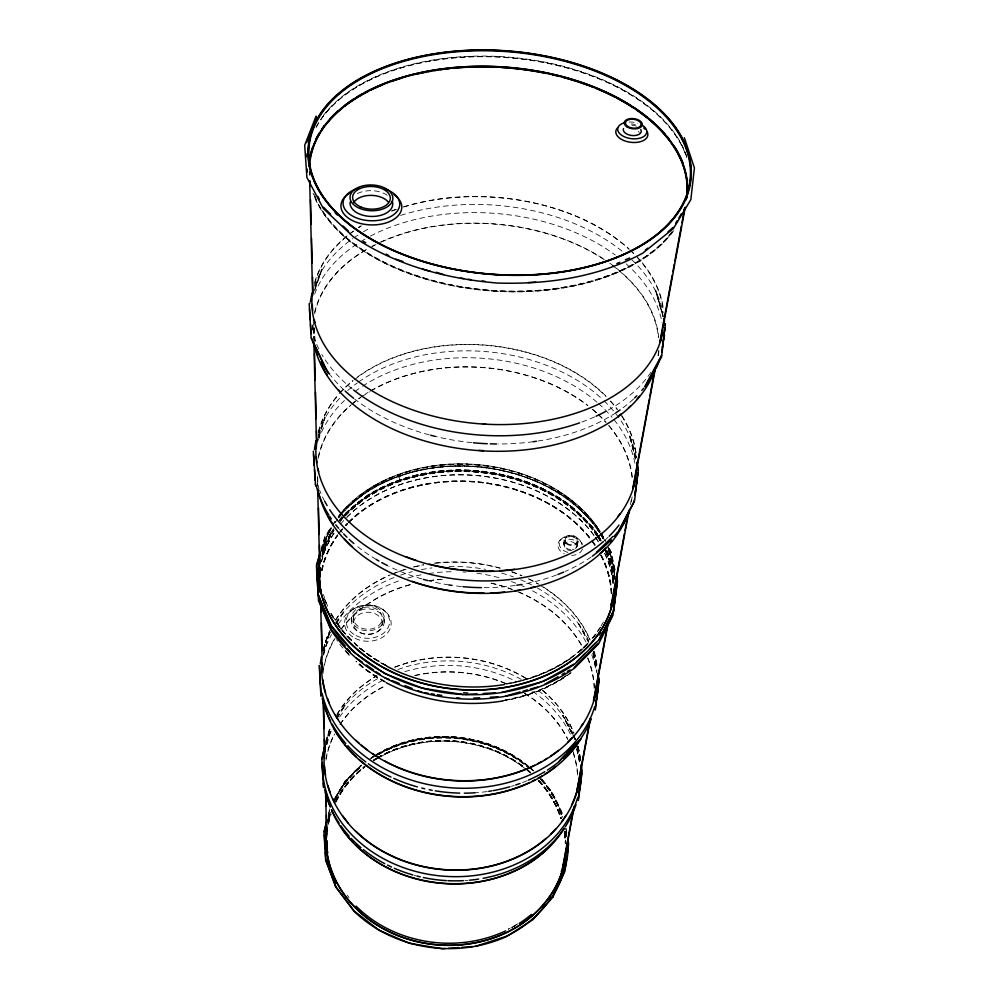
<?xml version="1.0" encoding="UTF-8"?>
<svg xmlns="http://www.w3.org/2000/svg" width="999" height="999" viewBox="0 0 999 999"><rect width="100%" height="100%" fill="white"/><g stroke="black" fill="none" stroke-linecap="round" stroke-linejoin="round"><path stroke-width="0.75" stroke-dasharray="5 3.75" d="M382.23 624.025A14.361 11.101 0.2 0 0 361.438 613.411A14.361 11.101 0.2 0 0 359.99 632.617A14.361 11.101 0.2 0 0 382.23 624.025L382.317 618.831A14.423 11.114 0.3 0 0 361.463 608.191A14.423 11.114 0.3 0 0 360.002 627.422A14.423 11.114 0.3 0 0 382.317 618.831M384.203 622.265A16.334 12.612 0.2 0 0 360.564 610.227A16.334 12.612 0.2 0 0 358.928 632.042A16.334 12.612 0.2 0 0 384.203 622.265L384.278 618.93A16.371 12.625 0.3 0 0 360.577 606.868A16.371 12.625 0.3 0 0 358.928 628.696A16.371 12.625 0.3 0 0 384.278 618.93M563.598 544.005L564.185 539.972M572.002 550.486A6.069 4.471 8.3 0 1 564.298 545.754L565.122 540.022M576.198 547.527L577.247 540.671M577.372 546.078L578.184 540.721M328.371 815.346L330.232 807.954M328.509 813.785L330.007 807.854M326.011 742.245L329.133 730.369L330.894 727.459M325.886 743.756L329.383 730.469L331.131 727.584M326.636 744.505L330.919 728.084M326.898 744.567L330.781 729.657M323.326 650.886L327.11 637.175L330.02 632.704M323.601 650.961L327.372 637.287L330.294 632.629M323.314 654.969L329.308 633.204L328.321 635.314M323.601 655.032L329.583 633.304L328.571 635.439M321.116 549.225L324.887 536.376L331.306 527.097M320.991 550.749L325.162 536.5L331.543 527.272M322.065 551.011L324.987 541.021L333.129 529.22M322.065 553.234L325.549 541.271L333.604 529.595M318.331 435.302L324.787 417.395L318.544 437.3M318.644 435.402L325.1 417.52L318.431 438.798M314.535 291.071L321.903 269.78L314.747 288.786M314.91 287.213L321.566 269.618L314.673 289.535M334.702 798.263L345.005 781.043L361.463 765.384M334.927 798.376L345.204 781.193L361.613 765.571M336.463 718.493L345.504 704.307L344.443 705.669M337.05 718.418L345.716 704.47L344.643 705.831M335.976 623.613L344.48 610.614L343.743 611.563M336.213 623.763L344.705 610.789L343.968 611.738M340.284 514.685L342.907 510.901L368.344 490.234C430.469 453.933 512.974 459.078 571.078 501.073L594.917 524.288L599.625 532.342M339.235 520.392L341.858 516.608M339.685 520.804L342.295 517.032M338.299 516.995L342.682 510.689L368.206 489.972C430.432 453.621 513.049 458.766 571.241 500.824L595.154 524.1L599.875 532.167M559.465 540.859L560.701 539.672M345.117 513.399L368.169 494.642C430.169 458.304 512.599 463.424 570.579 505.444L594.405 528.696L597.539 534.078M343.169 515.771L368.456 495.167C430.257 458.928 512.437 464.036 570.242 505.931L593.93 529.07L597.04 534.428M352.622 609.627L353.683 608.891M375.324 756.218C423.326 726.198 489.572 733.491 532.367 769.717M371.178 758.266L373.851 756.767M375.199 756.018C421.79 726.997 486.338 732.429 528.696 766.895M391.645 747.464L391.371 748.201M384.091 610.464L385.264 611.313M391.783 747.377L391.458 748.638M541.495 779.695L551.623 791.233L563.249 814.909M540.322 778.733L551.411 791.358L563.011 814.984M578.558 623.388L588.611 641.783M578.334 623.551L588.136 641.533M600.661 533.516L604.582 540.234M609.29 548.301L611.076 551.46L615.584 571.915M600.411 533.678L604.32 540.397M609.028 548.451L610.789 551.56L615.596 573.426M598.314 535.414L601.448 540.796M606.917 550.199L610.264 556.043L614.422 575.024A147.665 111.076 4.5 0 0 608.254 548.101M597.827 535.764L600.936 541.121M606.393 550.499L609.677 556.231L614.46 578.046M581.455 542.782L582.292 544.293A12.512 9.203 8.3 0 0 562.562 538.361A12.512 9.203 8.3 0 0 564.273 553.783M572.589 733.965L563.036 715.571L572.702 734.365M573.289 735.326L575.374 739.372M573.389 735.701L575.461 739.735M572.352 734.078L562.812 715.709L572.464 734.465M573.051 735.426L575.137 739.472M573.151 735.813L575.224 739.834M662.974 314.885L655.719 289.935L663.261 316.421M663.036 316.471L655.381 290.072L662.899 316.508M635.701 457.767L629.757 435.189L635.514 458.591M635.739 459.315L629.445 435.302L635.539 460.127M593.668 652.347L596.977 668.905M593.394 652.422L597.002 670.454M593.106 653.071L596.952 672.352M592.832 653.146L596.665 672.377M577.809 747.152L580.494 761.812M577.559 747.227L580.232 761.85M576.923 746.815L579.707 762.05M576.947 748.388L579.445 762.075M565.983 828.358L567.02 834.39M565.746 828.408L567.032 835.926M314.21 327.784L315.135 341.283M313.836 327.797L314.76 341.321M313.886 328.871L314.161 339.71M317.694 476.848L317.932 486.201M313.274 319.568L313.798 339.697M317.357 476.748L317.607 486.051M351.598 617.245L351.598 620.579M353.546 617.345L353.559 622.552M631.293 499.937A158.079 112.725 4.5 0 1 630.357 504.57M317.57 485.202A158.079 112.725 4.5 0 1 317.22 482.192M318.344 458.279A158.079 112.725 4.5 0 1 350.861 405.244M351.998 404.27A158.079 112.725 4.5 0 1 360.389 397.764M361.65 396.878A158.079 112.725 4.5 0 1 369.43 391.845M370.766 391.059A158.079 112.725 4.5 0 1 587.612 405.569M592.507 409.515A158.079 112.725 4.5 0 1 597.19 413.636M598.326 414.685A158.079 112.725 4.5 0 1 605.794 422.302M608.716 425.649A158.079 112.725 4.5 0 1 632.117 478.384M591.208 556.93A161.438 114.623 4.5 0 1 565.072 571.503M556.518 574.987A161.438 114.623 4.5 0 1 521.366 584.477M515.284 585.451A161.438 114.623 4.5 0 1 481.506 587.649M461.426 586.538A161.438 114.623 4.5 0 1 453.671 585.626M449.038 584.952A161.438 114.623 4.5 0 1 429.37 580.968M421.84 578.933A161.438 114.623 4.5 0 1 388.723 566.196M376.248 559.452A161.438 114.623 4.5 0 1 355.007 544.492M342.62 532.804A161.438 114.623 4.5 0 1 339.56 529.408M318.269 440.422A161.438 114.623 4.5 0 1 344.443 400.487M354.87 391.633A161.438 114.623 4.5 0 1 361.213 387.088M362.525 386.226A161.438 114.623 4.5 0 1 597.414 402.56M598.551 403.559A161.438 114.623 4.5 0 1 612.025 417.282M614.023 419.705A161.438 114.623 4.5 0 1 635.214 464.91M322.365 553.671A147.665 111.426 4.5 0 1 333.666 528.858M339.935 520.229A147.665 111.426 4.5 0 1 341.895 517.882M344.967 514.448A147.665 111.426 4.5 0 1 597.04 533.853M597.902 535.139A147.665 111.426 4.5 0 1 601.173 540.397M606.643 551.236A147.665 111.426 4.5 0 1 613.836 579.557M586.663 645.067A148.002 111.314 4.5 0 1 583.341 648.251A136.401 108.866 4.5 0 0 518.568 591.883M582.205 649.3A148.002 111.314 4.5 0 1 576.261 654.308M570.267 658.778A148.002 111.314 4.5 0 1 506.018 684.278M385.127 665.359A148.002 111.314 4.5 0 1 355.944 645.067M350.149 639.56A148.002 111.314 4.5 0 1 341.77 630.182M340.809 628.983A148.002 111.314 4.5 0 1 338.049 625.312M333.054 617.744A148.002 111.314 4.5 0 1 330.657 613.561M321.728 550.474A148.002 111.314 4.5 0 1 331.481 526.548M338.224 516.508A148.002 111.314 4.5 0 1 471.79 464.173A148.002 111.314 4.5 0 1 600.349 531.668M601.148 532.991A148.002 111.314 4.5 0 1 605.544 541.046M608.578 547.889A148.002 111.314 4.5 0 1 614.647 573.438M321.616 551.448A148.302 111.701 4.5 0 1 331.78 527.647M338.711 517.644A148.302 111.701 4.5 0 1 340.647 515.259M341.646 514.085A148.302 111.701 4.5 0 1 474.45 466.533A148.302 111.701 4.5 0 1 599.587 532.729M600.424 534.04A148.302 111.701 4.5 0 1 604.258 540.734M608.666 550.312A148.302 111.701 4.5 0 1 614.447 572.889M331.78 527.859A148.289 111.688 4.5 0 0 322.028 550.162A147.702 111.076 4.5 0 1 331.768 526.436M335.077 522.777A148.289 111.688 4.5 0 1 337.774 519.068M338.711 517.857A148.289 111.688 4.5 0 1 342.657 513.124M344.73 510.851A148.289 111.688 4.5 0 1 599.55 532.942M600.387 534.253A148.289 111.688 4.5 0 1 604.22 540.934M608.628 550.511A148.289 111.688 4.5 0 1 614.41 573.089M600.574 627.185A147.702 111.076 4.5 0 1 592.519 638.074M588.548 642.519A147.702 111.076 4.5 0 1 506.018 683.816M386.725 665.684A147.702 111.076 4.5 0 1 335.776 621.291M334.178 618.806A147.702 111.076 4.5 0 1 330.956 613.261M326.223 603.234A147.702 111.076 4.5 0 1 324.588 598.863M332.53 525.149A147.702 111.076 4.5 0 1 334.952 521.341M340.384 514.01A147.702 111.076 4.5 0 1 473.688 464.298A147.702 111.076 4.5 0 1 600.112 531.543M600.911 532.854A147.702 111.076 4.5 0 1 605.294 540.896M608.316 547.727A147.702 111.076 4.5 0 1 614.373 573.214M322.277 555.781A147.29 111.176 4.5 0 1 333.154 530.806M340.197 520.929A147.29 111.176 4.5 0 1 342.158 518.581M345.217 515.159A147.29 111.176 4.5 0 1 596.678 534.515M597.539 535.801A147.29 111.176 4.5 0 1 600.799 541.046M605.656 550.499A147.29 111.176 4.5 0 1 613.423 580.119M316.146 127.035A191.708 112.363 4.5 0 1 496.491 56.706A191.708 112.363 4.5 0 1 680.444 142.907M681.206 144.293A191.708 112.363 4.5 0 1 686.75 157.168M316.159 127.373A191.671 112.363 4.5 0 1 508.728 57.805A191.671 112.363 4.5 0 1 686.688 157.505M633.553 398.976A176.973 115.21 4.5 0 1 621.428 408.953M616.108 412.637A176.973 115.21 4.5 0 1 536.388 441.271M533.241 441.708A176.973 115.21 4.5 0 1 498.089 443.981M471.815 442.632A176.973 115.21 4.5 0 1 435.252 436.401M429.208 434.852A176.973 115.21 4.5 0 1 354.77 399.163M343.956 389.935A176.973 115.21 4.5 0 1 330.582 375.387M314.648 294.043A176.973 115.21 4.5 0 1 359.315 242.495M360.664 241.658A176.973 115.21 4.5 0 1 366.158 238.411M370.392 236.101A176.973 115.21 4.5 0 1 615.234 255.02M626.036 263.748A176.973 115.21 4.5 0 1 661.975 322.39M318.456 432.742A160.427 112.949 4.5 0 1 338.786 394.518M339.847 393.331A160.427 112.949 4.5 0 1 353.097 380.781M354.283 379.832A160.427 112.949 4.5 0 1 606.206 396.74M610.352 401.173A160.427 112.949 4.5 0 1 617.157 409.465M621.528 415.771A160.427 112.949 4.5 0 1 636.301 457.717M312.987 329.957A173.202 113.386 4.5 0 1 313.187 323.988M314.66 313.761A173.202 113.386 4.5 0 1 367.919 248.838M372.065 246.566A173.202 113.386 4.5 0 1 375.974 244.555M381.368 241.995A173.202 113.386 4.5 0 1 604.395 259.777M612.287 265.334A173.202 113.386 4.5 0 1 658.403 337.362M658.566 350.686A173.202 113.386 4.5 0 1 657.604 358.129M608.054 537.3A162.175 114.698 4.5 0 1 604.645 540.471M324.75 501.411A162.175 114.698 4.5 0 1 319.543 489.985M319.006 488.536A162.175 114.698 4.5 0 1 317.145 482.779M318.594 432.067A162.175 114.698 4.5 0 1 341.171 396.728M347.714 390.534A162.175 114.698 4.5 0 1 357.367 382.867M358.641 381.955A162.175 114.698 4.5 0 1 602.971 399.787M604.058 400.824A162.175 114.698 4.5 0 1 636.463 458.104M650.886 372.29A177.847 115.185 4.5 0 1 607.23 410.614M594.617 416.883A177.847 115.185 4.5 0 1 581.118 422.315M352.36 388.986A177.847 115.185 4.5 0 1 321.815 354.458M318.843 348.976A177.847 115.185 4.5 0 1 313.236 335.102M314.435 285.751A177.847 115.185 4.5 0 1 352.784 238.611M354.071 237.725A177.847 115.185 4.5 0 1 357.992 235.102M363.424 231.756A177.847 115.185 4.5 0 1 370.454 227.872M400.624 215.422A177.847 115.185 4.5 0 1 623.826 252.622M631.755 259.678A177.847 115.185 4.5 0 1 663.174 312.737M357.392 193.569A21.354 12.887 1.7 0 1 387.35 195.292M314.673 283.853A176.024 113.324 4.5 0 1 348.738 234.865M349.925 233.941A176.024 113.324 4.5 0 1 353.571 231.206M358.666 227.71A176.024 113.324 4.5 0 1 361.301 226.011M391.758 211.101A176.024 113.324 4.5 0 1 396.178 209.49M403.683 207.03A176.024 113.324 4.5 0 1 628.883 249.151M629.982 250.162A176.024 113.324 4.5 0 1 634.178 254.233M637.225 257.442A176.024 113.324 4.5 0 1 663.111 309.315M323.314 115.534A191.746 112.35 4.5 0 1 506.943 56.993A191.746 112.35 4.5 0 1 680.506 142.557M681.268 143.956A191.746 112.35 4.5 0 1 686.812 156.831M318.369 431.705A160.777 113.187 4.5 0 1 338.511 394.405M339.56 393.206A160.777 113.187 4.5 0 1 352.847 380.631M357.692 376.885A160.777 113.187 4.5 0 1 606.468 396.628M610.626 401.061A160.777 113.187 4.5 0 1 617.444 409.378M621.828 415.684A160.777 113.187 4.5 0 1 636.638 457.717M314.697 282.38A176.398 113.561 4.5 0 1 348.451 234.728M349.638 233.803A176.398 113.561 4.5 0 1 353.296 231.069M358.404 227.547A176.398 113.561 4.5 0 1 361.039 225.861M391.558 210.914A176.398 113.561 4.5 0 1 395.991 209.303M403.509 206.83A176.398 113.561 4.5 0 1 629.17 249.038M630.269 250.05A176.398 113.561 4.5 0 1 634.465 254.146M636.463 256.206A176.398 113.561 4.5 0 1 663.473 309.34M312.625 329.97A173.564 113.636 4.5 0 1 312.824 323.988M314.623 312.287A173.564 113.636 4.5 0 1 369.056 247.914M371.828 246.403A173.564 113.636 4.5 0 1 374.438 245.055M379.782 242.457A173.564 113.636 4.5 0 1 604.632 259.64M609.727 263.149A173.564 113.636 4.5 0 1 658.766 337.387M658.928 350.736A173.564 113.636 4.5 0 1 658.216 356.705M632.105 496.878A158.416 112.974 4.5 0 1 631.343 501.548M318.331 456.718A158.416 112.974 4.5 0 1 350.599 405.107M351.748 404.133A158.416 112.974 4.5 0 1 367.894 392.495M370.554 390.896A158.416 112.974 4.5 0 1 587.837 405.432M592.744 409.39A158.416 112.974 4.5 0 1 597.439 413.511M598.576 414.573A158.416 112.974 4.5 0 1 606.056 422.19M608.99 425.562A158.416 112.974 4.5 0 1 632.442 478.396M468.044 693.069A147.34 111.189 4.5 0 1 463.374 692.894M322.265 555.344A147.34 111.189 4.5 0 1 333.142 530.369M340.197 520.491A147.34 111.189 4.5 0 1 344.18 515.846M345.217 514.71A147.34 111.189 4.5 0 1 596.753 534.078M597.614 535.364A147.34 111.189 4.5 0 1 600.874 540.609M605.731 550.062A147.34 111.189 4.5 0 1 613.498 579.695M673.738 230.619A189.935 112.075 4.5 0 1 481.58 290.072A189.935 112.075 4.5 0 1 313.012 193.207M322.377 554.02A147.627 111.426 4.5 0 1 333.678 529.22M339.935 520.591A147.627 111.426 4.5 0 1 341.895 518.231M344.967 514.797A147.627 111.426 4.5 0 1 598.688 536.788M599.525 538.099A147.627 111.426 4.5 0 1 601.111 540.746M605.981 550.212A147.627 111.426 4.5 0 1 613.773 579.907M322.115 553.983A147.889 111.613 4.5 0 1 333.441 529.133M339.722 520.491A147.889 111.613 4.5 0 1 341.683 518.131M344.755 514.697A147.889 111.613 4.5 0 1 597.202 534.128M598.064 535.427A147.889 111.613 4.5 0 1 601.348 540.684M606.218 550.174A147.889 111.613 4.5 0 1 614.023 579.919M322.377 554.245A147.602 111.413 4.5 0 1 333.678 529.445M339.935 520.816A147.602 111.413 4.5 0 1 343.931 516.158M345.979 513.961A147.602 111.413 4.5 0 1 598.651 537.025M599.487 538.324A147.602 111.413 4.5 0 1 601.073 540.971M605.943 550.449A147.602 111.413 4.5 0 1 613.723 580.132M603.433 621.915A147.377 110.839 4.5 0 1 601.086 625.936M600.262 627.26A147.377 110.839 4.5 0 1 591.258 639.248M587.212 643.656A147.377 110.839 4.5 0 1 505.919 683.766M386.888 665.671A147.377 110.839 4.5 0 1 334.465 618.905M333.629 617.544A147.377 110.839 4.5 0 1 331.243 613.374M327.747 606.256A147.377 110.839 4.5 0 1 323.489 594.642M322.34 550.549A147.377 110.839 4.5 0 1 332.043 526.723M332.804 525.449A147.377 110.839 4.5 0 1 335.227 521.653M340.647 514.323A147.377 110.839 4.5 0 1 475.549 464.847A147.377 110.839 4.5 0 1 601.398 534.453M602.16 535.776A147.377 110.839 4.5 0 1 604.982 541.158M607.991 547.964A147.377 110.839 4.5 0 1 614.323 579.457M596.103 633.89A147.665 111.076 4.5 0 1 592.457 638.448M587.437 643.993A147.665 111.076 4.5 0 1 583.066 648.251M581.93 649.288A147.665 111.076 4.5 0 1 575.998 654.295M573.526 656.206A147.665 111.076 4.5 0 1 505.981 684.19M385.314 665.322A147.665 111.076 4.5 0 1 356.193 645.079M351.536 640.709A147.665 111.076 4.5 0 1 335.789 621.678M326.236 603.621A147.665 111.076 4.5 0 1 324.588 599.25M322.04 550.699A147.665 111.076 4.5 0 1 331.768 526.823M340.384 514.398A147.665 111.076 4.5 0 1 473.663 464.685A147.665 111.076 4.5 0 1 600.037 531.93M600.849 533.241A147.665 111.076 4.5 0 1 605.232 541.283M468.032 693.006A147.003 110.951 4.5 0 1 463.361 692.831M322.202 557.08A147.003 110.951 4.5 0 1 333.416 530.669M340.459 520.816A147.003 110.951 4.5 0 1 344.43 516.171M345.467 515.047A147.003 110.951 4.5 0 1 597.315 535.651M598.151 536.95A147.003 110.951 4.5 0 1 600.561 540.896M605.406 550.324A147.003 110.951 4.5 0 1 613.149 579.882M631.88 125.237A9.041 5.107 7 0 1 636.4 126.186M672.352 232.105A189.498 111.838 4.5 0 1 481.53 290.135A189.498 111.838 4.5 0 1 313.923 194.855M671.503 232.755A189.56 111.826 4.5 0 1 668.443 236.501M667.382 237.725A189.56 111.826 4.5 0 1 475.549 288.811A189.56 111.826 4.5 0 1 313.911 194.206M629.133 122.04A14.648 8.279 7 0 1 637.824 123.202M638.398 131.331A7.817 4.433 7 0 1 639.26 132.442M631.168 124.001A16.121 9.141 7 0 1 635.314 124.55M672.052 231.643A189.148 111.601 4.5 0 1 494.33 290.584A189.148 111.601 4.5 0 1 321.641 209.303M315.971 198.526A189.148 111.601 4.5 0 1 314.31 194.455M567.844 552.385A11.376 8.354 8.3 0 1 559.403 542.382A11.376 8.354 8.3 0 1 571.341 536.088A11.376 8.354 8.3 0 1 581.905 544.979M325.961 760.114A126.598 105.707 4.5 0 1 334.677 733.94M340.197 724.512A126.598 105.707 4.5 0 1 386.039 685.626M414.922 675.636A126.598 105.707 4.5 0 1 506.905 684.178M524.5 693.368A126.598 105.707 4.5 0 1 567.632 739.272M573.251 752.971A126.598 105.707 4.5 0 1 577.534 775.624M467.957 880.356A129.158 107.58 4.5 0 1 464.872 880.581M417.307 876.148A129.158 107.58 4.5 0 1 414.36 875.361M326.323 744.28A129.158 107.58 4.5 0 1 331.918 729.969M339.56 717.007A129.158 107.58 4.5 0 1 383.766 679.907M404.82 671.653A129.158 107.58 4.5 0 1 516.82 681.805M532.754 691.395A129.158 107.58 4.5 0 1 570.966 735.164M576.51 749.225A129.158 107.58 4.5 0 1 579.395 761.463M328.546 821.24A119.88 103.334 4.5 0 1 331.031 812.549M335.627 801.51A119.88 103.334 4.5 0 1 364.76 766.283M373.389 760.189A119.88 103.334 4.5 0 1 375.961 758.603M377.26 757.829A119.88 103.334 4.5 0 1 524.95 767.707M526.136 768.643A119.88 103.334 4.5 0 1 530.731 772.502M538.623 780.182A119.88 103.334 4.5 0 1 561.288 818.119M564.522 831.255A119.88 103.334 4.5 0 1 565.671 841.707M322.29 556.143A147.253 111.176 4.5 0 1 333.154 531.168M340.197 521.291A147.253 111.176 4.5 0 1 342.158 518.943M345.217 515.509A147.253 111.176 4.5 0 1 598.326 537.45M605.594 550.849A147.253 111.176 4.5 0 1 613.211 578.958M322.215 557.904A146.915 110.939 4.5 0 1 334.24 530.219M345.467 515.871A146.915 110.939 4.5 0 1 596.316 535.177M597.177 536.463A146.915 110.939 4.5 0 1 599.65 540.384M605.869 552.497A146.915 110.939 4.5 0 1 613.111 582.205M328.371 818.643A120.055 103.284 4.5 0 1 329.832 812.786M333.891 801.535A120.055 103.284 4.5 0 1 361.301 765.197M371.091 757.804A120.055 103.284 4.5 0 1 374.875 755.356M376.173 754.57A120.055 103.284 4.5 0 1 527.734 765.584M531.156 768.481A120.055 103.284 4.5 0 1 533.478 770.591M542.207 779.682A120.055 103.284 4.5 0 1 562.649 816.945M565.659 831.68A120.055 103.284 4.5 0 1 566.083 836.163M571.078 672.714A146.229 110.976 4.5 0 1 502.647 700.961M384.765 681.942A146.229 110.976 4.5 0 1 355.956 661.75M349.138 655.132A146.229 110.976 4.5 0 1 343.906 649.325M342.919 648.139A146.229 110.976 4.5 0 1 336.576 639.635M321.478 570.504A146.229 110.976 4.5 0 1 337.537 534.827M338.449 533.616A146.229 110.976 4.5 0 1 342.257 528.858M345.292 525.437A146.229 110.976 4.5 0 1 347.315 523.326M348.339 522.277A146.229 110.976 4.5 0 1 590.434 538.411M592.307 540.871A146.229 110.976 4.5 0 1 595.854 545.941M601.286 555.194A146.229 110.976 4.5 0 1 611.763 593.219M570.816 672.727A145.891 110.739 4.5 0 1 502.534 700.886M384.94 681.917A145.891 110.739 4.5 0 1 356.193 661.788M349.388 655.182A145.891 110.739 4.5 0 1 345.179 650.561M321.79 570.729A145.891 110.739 4.5 0 1 337.799 535.139M338.711 533.916A145.891 110.739 4.5 0 1 342.507 529.183M345.542 525.761A145.891 110.739 4.5 0 1 347.552 523.651M348.589 522.614A145.891 110.739 4.5 0 1 590.147 538.698M592.02 541.158A145.891 110.739 4.5 0 1 595.554 546.228M600.973 555.456A145.891 110.739 4.5 0 1 611.425 593.394M328.284 818.78A120.342 103.609 4.5 0 1 329.857 812.936M335.389 798.988A120.342 103.609 4.5 0 1 362.187 765.634M378.509 754.445A120.342 103.609 4.5 0 1 527.797 767.02M540.771 779.407A120.342 103.609 4.5 0 1 561.913 815.671A120.33 103.609 4.5 0 0 540.759 779.545M565.621 831.83A120.342 103.609 4.5 0 1 566.121 836.325M328.284 818.918A120.33 103.609 4.5 0 1 329.857 813.074M335.389 799.138A120.33 103.609 4.5 0 1 362.187 765.771M378.496 754.595A120.33 103.609 4.5 0 1 527.772 767.157M565.596 831.967A120.33 103.609 4.5 0 1 566.096 836.463M516.483 924.712A119.818 103.072 4.5 0 1 508.329 929.195M328.309 820.004A119.818 103.072 4.5 0 1 330.082 812.699M334.116 801.46A119.818 103.072 4.5 0 1 361.476 765.197M371.241 757.816A119.818 103.072 4.5 0 1 375.025 755.381M376.311 754.595A119.818 103.072 4.5 0 1 528.746 766.533M531.006 768.481A119.818 103.072 4.5 0 1 533.329 770.591M542.032 779.657A119.818 103.072 4.5 0 1 562.425 816.845M565.434 831.555A119.818 103.072 4.5 0 1 565.846 836.026M328.471 823.126A119.593 103.097 4.5 0 1 330.819 814.422M335.864 801.972A119.593 103.097 4.5 0 1 364.922 766.82M373.539 760.751A119.593 103.097 4.5 0 1 376.099 759.153M377.397 758.391A119.593 103.097 4.5 0 1 530.494 773.026M538.374 780.681A119.593 103.097 4.5 0 1 560.988 818.543M564.447 833.129A119.593 103.097 4.5 0 1 565.422 843.568M321.453 561.588A147.402 111.526 4.5 0 1 334.353 532.504M340.746 523.951A147.402 111.526 4.5 0 1 343.756 520.467M346.828 517.22A147.402 111.526 4.5 0 1 594.655 536.163M595.554 537.425A147.402 111.526 4.5 0 1 598.975 542.619M604.807 553.371A147.402 111.526 4.5 0 1 613.186 584.452M321.453 561.8A147.377 111.526 4.5 0 1 335.202 531.456M346.828 517.42A147.377 111.526 4.5 0 1 594.617 536.363M595.516 537.637A147.377 111.526 4.5 0 1 598.114 541.508M604.77 553.571A147.377 111.526 4.5 0 1 613.149 584.665M527.085 780.694A138.898 110.539 4.5 0 1 521.503 782.916M514.298 785.426A138.898 110.539 4.5 0 1 511.351 786.338M487.25 791.545A138.898 110.539 4.5 0 1 475.099 792.794M323.364 654.233A138.898 110.539 4.5 0 1 331.556 634.502M338.311 623.975A138.898 110.539 4.5 0 1 401.923 579.82M407.729 578.046A138.898 110.539 4.5 0 1 422.652 574.525M428.696 573.526A138.898 110.539 4.5 0 1 453.496 571.69M462.812 571.928A138.898 110.539 4.5 0 1 465.909 572.115M476.798 573.226A138.898 110.539 4.5 0 1 501.123 578.284M511.426 581.58A138.898 110.539 4.5 0 1 515.771 583.191M521.441 585.526A138.898 110.539 4.5 0 1 524.225 586.75M532.504 590.834A138.898 110.539 4.5 0 1 587.037 644.03M591.758 654.857A138.898 110.539 4.5 0 1 596.141 671.153M325.874 744.18A128.109 106.206 4.5 0 1 330.594 727.846M337.125 714.51A128.109 106.206 4.5 0 1 376.948 675.886M394.78 667.295A128.109 106.206 4.5 0 1 527.722 679.595M542.407 690.346A128.109 106.206 4.5 0 1 573.751 733.066M577.872 746.128A128.109 106.206 4.5 0 1 580.144 761.425M322.964 673.513A136.114 108.629 4.5 0 1 335.152 638.261M341.171 629.308A136.114 108.629 4.5 0 1 412.624 584.14M428.858 580.856A136.114 108.629 4.5 0 1 442.432 579.408M491.121 583.279A136.114 108.629 4.5 0 1 511.438 589.285M518.456 592.057A136.114 108.629 4.5 0 1 583.091 648.289M587.624 658.041A136.114 108.629 4.5 0 1 594.193 688.761M325.774 741.345A129.62 107.742 4.5 0 1 329.97 729.545M336.176 717.607A129.62 107.742 4.5 0 1 379.732 677.509M397.889 669.467A129.62 107.742 4.5 0 1 522.839 680.269M538.336 690.559A129.62 107.742 4.5 0 1 573.014 733.503M573.626 734.889A129.62 107.742 4.5 0 1 575.324 739.06M577.684 746.103A129.62 107.742 4.5 0 1 580.719 760.701M322.14 555.007A147.777 111.601 4.5 0 1 333.466 530.169M344.767 515.721A147.777 111.601 4.5 0 1 597.027 535.152M597.902 536.438A147.777 111.601 4.5 0 1 600.387 540.372M606.043 551.186A147.777 111.601 4.5 0 1 613.698 579.395M323.226 649.1A139.448 110.689 4.5 0 1 330.007 632.08M335.539 622.689A139.448 110.689 4.5 0 1 394.967 577.16M400.661 575.112A139.448 110.689 4.5 0 1 412.362 571.653M421.391 569.63A139.448 110.689 4.5 0 1 432.005 567.907M449.138 566.57A139.448 110.689 4.5 0 1 485.551 569.355M501.66 573.101A139.448 110.689 4.5 0 1 513.461 576.935M520.641 579.757A139.448 110.689 4.5 0 1 531.755 584.952M537.312 587.961A139.448 110.689 4.5 0 1 589.235 641.633M593.181 651.223A139.448 110.689 4.5 0 1 597.315 667.607M323.476 650.948A137.85 109.091 4.5 0 1 329.932 630.893M335.689 620.167A137.85 109.091 4.5 0 1 388.973 575.624M394.667 573.239A137.85 109.091 4.5 0 1 406.019 569.28M414.785 566.87A137.85 109.091 4.5 0 1 423.726 564.959M435.776 563.186A137.85 109.091 4.5 0 1 500.162 568.281M511.863 571.952A137.85 109.091 4.5 0 1 521.803 575.849M528.621 578.983A137.85 109.091 4.5 0 1 538.249 584.128M539.597 584.914A137.85 109.091 4.5 0 1 589.934 640.097M593.943 651.548A137.85 109.091 4.5 0 1 596.94 667.894M321.978 556.106A147.565 111.413 4.5 0 1 333.691 529.807M339.947 521.178A147.565 111.413 4.5 0 1 341.908 518.818M344.967 515.397A147.565 111.413 4.5 0 1 596.878 534.79M597.752 536.076A147.565 111.413 4.5 0 1 601.011 541.333M605.881 550.799A147.565 111.413 4.5 0 1 613.773 582.005M325.899 742.632A128.371 106.431 4.5 0 1 330.344 727.771M336.888 714.422A128.371 106.431 4.5 0 1 376.798 675.724M394.667 667.095A128.371 106.431 4.5 0 1 527.872 679.432M542.582 690.209A128.371 106.431 4.5 0 1 574 733.004M578.134 746.091A128.371 106.431 4.5 0 1 580.407 761.425M321.99 556.68A147.502 111.401 4.5 0 1 333.691 530.394M344.98 515.971A147.502 111.401 4.5 0 1 596.79 535.364M597.652 536.65A147.502 111.401 4.5 0 1 600.137 540.584M605.781 551.373A147.502 111.401 4.5 0 1 613.411 579.532M323.489 649.437A138.137 109.316 4.5 0 1 329.658 630.819M335.439 620.079A138.137 109.316 4.5 0 1 390.247 574.825M391.67 574.213A138.137 109.316 4.5 0 1 404.47 569.53M413.211 567.045A138.137 109.316 4.5 0 1 423.651 564.76M434.203 563.161A138.137 109.316 4.5 0 1 500.237 568.081M511.975 571.765A138.137 109.316 4.5 0 1 521.928 575.674M528.758 578.808A138.137 109.316 4.5 0 1 538.411 583.965M543.731 587.212A138.137 109.316 4.5 0 1 590.197 640.047M594.23 651.523A138.137 109.316 4.5 0 1 597.227 667.906M323.339 669.068A136.401 108.866 4.5 0 1 334.902 638.174M340.921 629.208A136.401 108.866 4.5 0 1 412.537 583.953M428.796 580.669A136.401 108.866 4.5 0 1 440.871 579.32M491.183 583.079A136.401 108.866 4.5 0 1 512.962 589.635M587.899 657.991A136.401 108.866 4.5 0 1 594.417 687.3M325.961 758.578A126.873 105.931 4.5 0 1 334.428 733.865M339.96 724.412A126.873 105.931 4.5 0 1 385.914 685.451M414.847 675.449A126.873 105.931 4.5 0 1 507.017 684.003M524.65 693.206A126.873 105.931 4.5 0 1 567.869 739.198M573.026 751.46A126.873 105.931 4.5 0 1 577.797 775.636M328.471 822.839A119.618 103.109 4.5 0 1 330.806 814.135M335.864 801.685A119.618 103.109 4.5 0 1 364.922 766.52M373.539 760.451A119.618 103.109 4.5 0 1 376.099 758.865M377.397 758.091A119.618 103.109 4.5 0 1 524.775 767.944M525.961 768.88A119.618 103.109 4.5 0 1 530.544 772.726M538.424 780.394A119.618 103.109 4.5 0 1 561.038 818.256M564.497 832.854A119.618 103.109 4.5 0 1 565.471 843.281M566.208 675.736A145.929 110.752 4.5 0 1 502.584 700.524M384.952 681.555A145.929 110.752 4.5 0 1 356.193 661.413M347.252 652.522A145.929 110.752 4.5 0 1 345.179 650.187M321.778 570.354A145.929 110.752 4.5 0 1 336.913 535.988M340.572 531.143A145.929 110.752 4.5 0 1 342.507 528.796M345.542 525.387A145.929 110.752 4.5 0 1 347.552 523.276M348.589 522.227A145.929 110.752 4.5 0 1 590.209 538.324M592.082 540.784A145.929 110.752 4.5 0 1 595.616 545.854M601.036 555.082A145.929 110.752 4.5 0 1 611.488 593.019M328.559 821.628A119.843 103.322 4.5 0 1 331.044 812.936M335.639 801.897A119.843 103.322 4.5 0 1 364.747 766.67M373.389 760.589A119.843 103.322 4.5 0 1 375.949 758.99M377.247 758.229A119.843 103.322 4.5 0 1 527.26 769.979M528.409 770.941A119.843 103.322 4.5 0 1 530.669 772.889M538.561 780.569A119.843 103.322 4.5 0 1 561.226 818.506M564.46 831.63A119.843 103.322 4.5 0 1 565.671 843.568M328.346 821.44A120.067 103.509 4.5 0 1 330.844 812.749M336.114 800.324A120.067 103.509 4.5 0 1 364.61 766.395M373.264 760.301A120.067 103.509 4.5 0 1 375.836 758.703M377.135 757.929A120.067 103.509 4.5 0 1 525.049 767.819M526.236 768.755A120.067 103.509 4.5 0 1 530.831 772.614M539.36 780.981A120.067 103.509 4.5 0 1 561.45 818.318M564.685 831.468A120.067 103.509 4.5 0 1 565.634 838.948M570.716 549.587A7.018 5.157 8.3 0 1 563.811 542.694A7.018 5.157 8.3 0 1 573.963 540.084A7.018 5.157 8.3 0 1 575.624 548.314M574.2 549.075A7.018 5.157 8.3 0 1 572.514 549.5M517.632 923.838A119.555 102.847 4.5 0 1 508.179 929.12M349.063 897.589A119.555 102.847 4.5 0 1 347.128 895.129M328.559 820.179A119.555 102.847 4.5 0 1 330.319 812.886M334.353 801.673A119.555 102.847 4.5 0 1 361.65 765.471M368.956 759.802A119.555 102.847 4.5 0 1 373.888 756.48M375.162 755.681A119.555 102.847 4.5 0 1 533.129 770.853M540.796 778.721A119.555 102.847 4.5 0 1 562.175 817.02M565.159 831.692A119.555 102.847 4.5 0 1 565.671 837.649M515.122 925.736A119.793 103.059 4.5 0 1 511.051 928.009M328.321 820.266A119.793 103.059 4.5 0 1 330.082 812.961M335.364 799A119.793 103.059 4.5 0 1 361.476 765.459M371.241 758.079A119.793 103.059 4.5 0 1 376.311 754.857M377.61 754.083A119.793 103.059 4.5 0 1 528.708 766.795M530.968 768.743A119.793 103.059 4.5 0 1 533.291 770.841M540.971 778.733A119.793 103.059 4.5 0 1 562.387 817.095M565.384 831.805A119.793 103.059 4.5 0 1 565.809 836.288M328.421 824.475A119.356 102.885 4.5 0 1 331.056 814.322M336.089 801.897A119.356 102.885 4.5 0 1 365.085 766.807M373.688 760.751A119.356 102.885 4.5 0 1 378.846 757.642M380.169 756.905A119.356 102.885 4.5 0 1 530.344 773.001M538.211 780.656A119.356 102.885 4.5 0 1 560.776 818.431M564.223 832.991A119.356 102.885 4.5 0 1 565.197 843.406M564.298 545.754A6.069 4.471 8.3 0 1 571.79 541.808A6.069 4.471 8.3 0 1 575.624 548.576M582.442 549.088A12.512 9.203 8.3 0 1 571.64 555.382M565.759 675.848A145.617 110.514 4.5 0 1 502.485 700.449M385.127 681.518A145.617 110.514 4.5 0 1 356.431 661.425M348.564 653.696A145.617 110.514 4.5 0 1 346.466 651.385M322.078 570.566A145.617 110.514 4.5 0 1 337.175 536.263M340.821 531.431A145.617 110.514 4.5 0 1 342.757 529.083M345.791 525.686A145.617 110.514 4.5 0 1 347.789 523.576M348.826 522.527A145.617 110.514 4.5 0 1 589.934 538.598M591.795 541.046A145.617 110.514 4.5 0 1 595.329 546.103M600.736 555.319A145.617 110.514 4.5 0 1 611.163 593.181M400.099 476.111L399.912 476.098A2.485 0.824 70.7 0 0 399.026 476.598A2.485 0.824 70.7 0 0 399.812 479.458L400.237 480.094L399.775 479.607A2.785 0.924 70.7 0 1 398.888 476.398A2.785 0.924 70.7 0 1 399.875 475.849L400.099 476.111M566.333 543.781A7.043 5.157 8.2 0 0 577.984 542.045A7.043 5.157 8.2 0 0 569.23 535.252A7.043 5.157 8.2 0 0 566.333 543.781M356.019 635.564A21.678 16.746 0.2 0 0 389.535 622.539A21.678 16.746 0.2 0 0 358.104 606.605A21.678 16.746 0.2 0 0 356.019 635.564M566.982 543.319A6.094 4.471 8.2 0 0 577.072 541.82A6.094 4.471 8.2 0 0 569.492 535.939A6.094 4.471 8.2 0 0 566.982 543.319M355.132 638.311A23.289 18.007 0.2 0 0 391.121 624.288A23.289 18.007 0.2 0 0 357.355 607.18A23.289 18.007 0.2 0 0 355.132 638.311"/><path stroke-width="1.5" d="M599.088 680.794L597.889 673.426M638.049 469.93L637.911 468.181M322.053 758.878L322.128 758.129M665.009 325.174L664.997 323.763M661.85 352.36L662.549 346.316M662.899 343.294L663.423 338.761M663.773 335.739L664.485 329.707M634.927 495.467L636.575 481.943M636.95 478.946L637.499 474.438M614.597 601.922L613.299 611.263L599.2 639.123M614.972 598.963L615.534 594.53M615.908 591.57L617.207 581.218L616.246 576.348M616.67 585.789L612.936 615.396L598.651 643.806L574.462 668.181C500.374 720.104 383.966 706.305 331.168 630.431L318.519 600.661L316.658 569.567M595.054 709.727L598.663 681.867M595.342 709.802L599.138 680.344M578.146 799.924L581.655 773.238M578.409 799.999L582.167 771.39L581.031 764.747M634.377 499.975L633.953 501.698M661.488 355.382L644.83 386.588M319.243 665.646L320.904 695.953M319.53 665.696L320.192 678.92M562.649 867.457L573.438 809.202M576.885 790.571L590.222 718.493M607.504 625.099L593.506 700.724A137.85 109.091 4.5 0 0 595.067 694.854M624.437 533.566L611.151 605.419A148.002 111.314 4.5 0 0 612.012 602.434M625.012 530.519L628.396 512.175M632.767 488.573L643.456 430.794M643.743 429.27L649.375 398.813M649.937 395.766L655.019 368.356M672.352 274.675L659.927 341.77A176.024 113.324 4.5 0 0 660.826 338.886M672.914 271.628L674.325 263.998M674.887 260.951L681.38 225.874M681.942 222.827L684.203 210.627M562.599 869.142L574.263 806.205M576.873 792.157L590.496 718.568M593.793 700.799L608.254 622.789M611.001 607.954L629.158 510.089M633.104 488.648L655.369 368.456A173.564 113.636 4.5 0 1 478.521 450.611A173.564 113.636 4.5 0 1 313.961 343.606M660.302 341.858L685.202 207.492M309.19 303.771L311.151 338.137L326.173 369.83M313.336 451.198L315.609 485.889M324.288 831.605L327.26 819.779M327.023 819.704L323.963 831.917L325.637 860.064L335.726 887L354.071 911.275C393.868 949.687 456.293 959.09 506.443 936.587L532.954 919.604L552.897 897.065M325.262 745.129L321.79 758.478L323.439 787.462M320.279 552.085L316.433 565.484L318.269 595.541L331.081 625.874C384.153 701.872 500.836 715.659 575.199 663.698L599.462 639.31L613.586 611.388L617.519 581.231L616.545 576.298M320.167 553.596L316.745 565.496L317.207 573.001M309.553 303.858L309.765 303.184M306.581 142.632L310.414 132.742M313.711 124.276L316.446 117.22M552.747 897.364L564.922 871.24L568.581 843.793L567.794 838.91M316.084 116.096L304.695 145.23L306.893 177.435L323.264 208.429L353.097 236.626C395.941 265.409 446.516 278.858 497.514 283.054C547.527 284.54 598.364 277.372 642.769 253.147L673.413 228.521L690.846 199.625L694.417 167.932L684.352 137.712M600.936 637.886L604.432 630.931M605.844 628.159L611.45 617.045M618.806 530.531L633.703 502.222M619.093 530.719L634.477 501.236L638.386 469.93L636.788 462.212M645.154 386.788L661.588 356.893L665.371 323.726M675.661 223.339L677.272 220.667M678.87 217.994L681.281 213.986M683.678 209.977L685.289 207.305M673.264 227.347L668.031 231.78M559.428 760.926L576.211 743.268M558.741 761.95L565.109 755.244M567.232 753.021L581.031 738.498M598.126 643.443L574.088 667.644M576.398 662.075L585.089 653.334M589.422 648.963L595.941 642.407M596.391 552.26L612.911 536.463M645.317 250.112L647.702 248.177M544.755 684.253L558.091 676.698M562.087 674.437L564.76 672.926M567.42 671.415L570.092 669.904M542.857 681.605L573.676 664.198M616.845 263.561L619.692 262.312M625.362 259.827L629.62 257.967M475.449 946.39L506.493 936.238C541.833 919.142 568.356 883.903 568.331 843.78L568.306 843.456M541.383 682.017L501.585 692.494M505.544 696.053L520.154 691.932M523.076 691.108L527.472 689.872M530.394 689.048L537.699 687M445.254 948.563L442.245 948.775L409.303 943.268L379.208 930.344L354.058 910.926L335.951 886.862L325.886 859.977L325.362 851.96M448.276 948.338L458.841 947.576M461.863 947.364L472.427 946.602M464.885 694.517L477.11 693.843M483.229 693.506L495.467 692.831M473.651 698.139L479.732 697.801M490.384 697.215L497.989 696.803M463.349 694.605L422.277 688.161L384.765 673.563L353.708 652.122M425.174 692.794L428.196 693.269M431.218 693.743L434.253 694.218M437.275 694.692L441.82 695.404M456.943 697.777L459.965 698.251M395.704 259.128L402.959 261.476M436.326 272.252L443.581 274.588M384.827 677.772L389.135 679.457M391.995 680.569L399.175 683.366M404.92 685.601L412.1 688.398M417.844 690.634L422.152 692.319M363.049 241.209L365.759 242.72M386.113 254.108L388.823 255.632M356.393 658.116L362.575 662.387M366.283 664.959L373.701 670.079M376.173 671.79L379.882 674.362M330.669 214.273L323.589 207.28M343.019 225.949L348.626 231.268M331.331 625.674L352.734 650.973M345.217 646.091L331.418 629.732L328.484 622.764M347.153 648.376L350.062 651.823M317.807 196.328L319.255 199.076M312.625 340.759L328.284 373.501M315.934 485.776L315.422 484.09M331.056 625.324L318.581 595.491M319.705 601.86L321.466 606.043M322.64 608.828L324.388 613.011M325.562 615.796L327.322 619.979M311.963 339.385L311.526 338.049M319.118 600.474L318.743 595.554M597.902 674.962L598.801 679.47M305.931 153.759L306.144 156.781M307.005 168.868L307.217 171.903M309.515 309.028L310.227 319.767M310.527 324.375L311.139 333.579M313.536 454.545L314.223 465.209M314.51 469.792L315.185 480.457M317.832 580.606L318.194 586.588M317.482 577.497L318.206 589.497M320.467 683.553L321.203 695.916M322.402 764.884L323.189 778.408M323.451 782.916L323.713 787.424M324.388 835.014L325.187 848.888M310.077 181.131L310.202 185.777M310.552 199.7L311.188 224.463M311.551 238.399L312.188 263.162M312.55 277.085L312.949 292.57A176.024 113.324 4.5 0 0 312.612 295.492M314.523 353.646L315.197 379.982M315.522 392.357L316.196 418.681M316.508 431.056L316.795 441.895A160.427 112.949 4.5 0 0 316.296 447.764M318.019 489.31L318.182 495.554M318.494 508.016L319.18 534.515M319.455 545.429L319.867 561.013A148.002 111.314 4.5 0 0 319.48 565.584M320.979 604.283L321.178 612M321.453 622.814L322.165 650.624M323.501 702.384L324.176 728.521M324.45 739.385L324.775 751.797A128.109 106.206 4.5 0 0 324.375 757.941M325.811 792.219L326.173 806.018M326.411 815.209L326.76 828.995A120.055 103.284 4.5 0 0 326.373 836.488M309.678 180.969L312.575 292.545A176.398 113.561 4.5 0 0 469.055 422.777A176.398 113.561 4.5 0 0 662.624 333.092M313.886 342.794L316.458 441.87M317.682 489.148L319.618 563.511M319.842 572.402L319.93 575.461M320.679 604.62L322.078 658.329A138.137 109.316 4.5 0 0 441.546 779.457A138.137 109.316 4.5 0 0 595.354 694.917M323.139 699.325L324.5 751.772M325.562 792.257L326.548 830.631M642.07 125.1A14.648 8.279 7 0 1 642.12 137.387A14.648 8.279 7 0 1 620.679 134.528A14.648 8.279 7 0 1 624.475 122.752M384.428 188.699A28.347 17.108 1.7 0 1 393.244 214.972A28.347 17.108 1.7 0 1 349.126 213.798A28.347 17.108 1.7 0 1 358.953 188.024M511.85 275.187A191.234 111.576 4.5 0 1 323.039 111.401A191.234 111.576 4.5 0 1 642.07 95.966A191.234 111.576 4.5 0 1 551.311 273.276M549.837 273.439A191.234 111.576 4.5 0 1 516.483 275.225M309.752 158.029A189.935 112.075 4.5 0 1 312.287 148.027M315.684 139.673A189.935 112.075 4.5 0 1 319.318 132.979M321.74 129.208A189.935 112.075 4.5 0 1 324.363 125.562M330.332 118.456A189.935 112.075 4.5 0 1 338.349 110.639M344.355 105.682A189.935 112.075 4.5 0 1 354.133 98.789M356.743 97.153A189.935 112.075 4.5 0 1 362.137 93.981M364.91 92.47A189.935 112.075 4.5 0 1 630.993 105.644M633.641 107.355A189.935 112.075 4.5 0 1 647.377 117.308M649.7 119.218A189.935 112.075 4.5 0 1 665.009 134.116M667.045 136.513A189.935 112.075 4.5 0 1 668.993 138.936M674.313 146.341A189.935 112.075 4.5 0 1 678.071 152.597M678.821 153.996A189.935 112.075 4.5 0 1 683.291 163.936M687.1 178.496A189.935 112.075 4.5 0 1 687.487 181.406M310.726 155.532A189.498 111.838 4.5 0 1 319.692 133.391M321.291 130.857A189.498 111.838 4.5 0 1 323.826 127.198M327.597 122.402A189.498 111.838 4.5 0 1 342.42 107.942M344.68 106.156A189.498 111.838 4.5 0 1 367.994 91.483M370.841 90.06A189.498 111.838 4.5 0 1 373.738 88.674M375.037 88.074A189.498 111.838 4.5 0 1 381.718 85.165M391.508 81.419A189.498 111.838 4.5 0 1 401.723 78.072M416.471 74.151A189.498 111.838 4.5 0 1 419.355 73.489M422.265 72.865A189.498 111.838 4.5 0 1 425.199 72.278M428.159 71.703A189.498 111.838 4.5 0 1 431.143 71.166M434.14 70.667A189.498 111.838 4.5 0 1 437.162 70.192M440.197 69.755A189.498 111.838 4.5 0 1 443.231 69.343M446.291 68.956A189.498 111.838 4.5 0 1 449.338 68.619M452.397 68.307A189.498 111.838 4.5 0 1 491.858 67.033M500.974 67.445A189.498 111.838 4.5 0 1 546.316 73.427M552.372 74.75A189.498 111.838 4.5 0 1 556.905 75.812M562.924 77.348A189.498 111.838 4.5 0 1 587.624 85.152M589.01 85.677A189.498 111.838 4.5 0 1 593.443 87.388M596.391 88.574A189.498 111.838 4.5 0 1 614.835 97.065M617.544 98.489A189.498 111.838 4.5 0 1 633.329 107.805M637.212 110.427A189.498 111.838 4.5 0 1 647.027 117.757M649.338 119.643A189.498 111.838 4.5 0 1 669.53 140.547M671.353 143.007A189.498 111.838 4.5 0 1 676.947 151.723M677.647 152.972A189.498 111.838 4.5 0 1 686.85 180.27M687.025 181.718A189.498 111.838 4.5 0 1 686.925 197.14M353.646 202.672A18.769 11.351 1.7 0 1 370.13 195.367A18.769 11.351 1.7 0 1 388.149 201.935M392.307 201.311A21.354 12.887 1.7 0 1 372.852 216.446A21.354 12.887 1.7 0 1 350.112 202.223M309.228 166.458A189.56 111.826 4.5 0 1 309.403 163.524M310.14 157.755A189.56 111.826 4.5 0 1 516.096 68.082A189.56 111.826 4.5 0 1 686.837 198.064M613.411 596.391A148.002 111.314 4.5 0 1 612.762 599.425M504.52 684.527A148.002 111.314 4.5 0 1 386.538 666.108M320.229 582.654A148.002 111.314 4.5 0 1 319.393 573.314M637.25 480.544A162.175 114.698 4.5 0 1 636.887 483.553M636.126 488.049A162.175 114.698 4.5 0 1 635.114 492.507M618.993 525.074A162.175 114.698 4.5 0 1 609.153 536.226M603.471 541.508A162.175 114.698 4.5 0 1 329.682 509.702M327.11 505.594A162.175 114.698 4.5 0 1 324.75 501.411M313.998 464.685A162.175 114.698 4.5 0 1 313.861 461.638M314.448 449.612A162.175 114.698 4.5 0 1 316.021 440.784M637.275 464.073A162.175 114.698 4.5 0 1 637.524 467.045M637.674 473.014A162.175 114.698 4.5 0 1 637.599 476.024M664.422 335.277A177.847 115.185 4.5 0 1 663.848 339.822M662.999 344.33A177.847 115.185 4.5 0 1 662.287 347.302M605.881 411.338A177.847 115.185 4.5 0 1 596.078 416.221M579.582 422.864A177.847 115.185 4.5 0 1 353.621 389.997M310.389 301.873A177.847 115.185 4.5 0 1 312.15 293.019M664.173 318.731A177.847 115.185 4.5 0 1 664.485 321.715M664.76 327.722A177.847 115.185 4.5 0 1 664.722 330.744M628.571 512.087A158.416 112.974 4.5 0 1 468.306 592.907A158.416 112.974 4.5 0 1 318.294 491.221M600.849 632.367A147.665 111.426 4.5 0 1 599.163 635.014M320.879 593.531A147.665 111.426 4.5 0 1 319.305 581.068M319.18 576.398A147.665 111.426 4.5 0 1 319.705 567.207M321.203 593.631A147.34 111.189 4.5 0 1 320.629 590.534M319.505 576.548A147.34 111.189 4.5 0 1 319.568 573.463M612.362 540.534A158.079 112.725 4.5 0 1 610.526 542.757M605.556 548.189A158.079 112.725 4.5 0 1 600.099 553.421M535.202 586.663A158.079 112.725 4.5 0 1 530.656 587.774M519.88 589.972A158.079 112.725 4.5 0 1 515.222 590.734M504.557 592.07A158.079 112.725 4.5 0 1 490.497 593.006M484.203 593.131A158.079 112.725 4.5 0 1 412.15 581.331M352.297 546.69A158.079 112.725 4.5 0 1 344.43 538.861M332.305 523.389A158.079 112.725 4.5 0 1 328.234 516.62M635.639 478.434A160.777 113.187 4.5 0 1 457.367 569.717A160.777 113.187 4.5 0 1 316.87 438.961M337.287 214.947A191.983 112.063 4.5 0 1 335.164 212.799M307.967 152.535A191.983 112.063 4.5 0 1 308.079 149.588M634.078 484.016A160.427 112.949 4.5 0 1 633.229 487.062M619.904 513.811A160.427 112.949 4.5 0 1 618.044 516.296M514.772 569.23A160.427 112.949 4.5 0 1 499.65 570.729M493.506 571.041A160.427 112.949 4.5 0 1 476.548 571.016M473.489 570.879A160.427 112.949 4.5 0 1 461.213 569.892M458.129 569.542A160.427 112.949 4.5 0 1 429.458 564.185M415.971 560.264A160.427 112.949 4.5 0 1 405.756 556.618M318.756 471.728A160.427 112.949 4.5 0 1 318.057 468.756M316.995 462.762A160.427 112.949 4.5 0 1 316.371 456.743M639.485 396.216A173.202 113.386 4.5 0 1 636.738 399.45M630.656 405.769A173.202 113.386 4.5 0 1 628.471 407.817M621.44 413.761A173.202 113.386 4.5 0 1 618.955 415.659M483.466 450.636A173.202 113.386 4.5 0 1 478.808 450.349M340.422 392.033A173.202 113.386 4.5 0 1 338.311 389.735M327.285 375.287A173.202 113.386 4.5 0 1 320.654 363.211M316.483 352.285A173.202 113.386 4.5 0 1 314.96 346.578M485.676 423.913A176.024 113.324 4.5 0 1 482.617 423.726M315.022 322.54A176.024 113.324 4.5 0 1 314.273 319.555M312.724 310.489A176.024 113.324 4.5 0 1 312.312 304.445M629.495 511.963A161.438 114.623 4.5 0 1 620.541 528.021M617.769 531.83A161.438 114.623 4.5 0 1 614.11 536.363M611.138 539.697A161.438 114.623 4.5 0 1 592.37 556.106M563.648 572.115A161.438 114.623 4.5 0 1 557.879 574.462M521.366 584.477A161.438 114.623 4.5 0 1 516.77 585.227M481.506 587.649A161.438 114.623 4.5 0 1 462.974 586.688M452.122 585.402A161.438 114.623 4.5 0 1 449.038 584.952M427.897 580.594A161.438 114.623 4.5 0 1 423.351 579.37M387.4 565.534A161.438 114.623 4.5 0 1 381.755 562.587M378.983 561.038A161.438 114.623 4.5 0 1 376.248 559.452M353.896 543.556A161.438 114.623 4.5 0 1 349.2 539.373M346.94 537.212A161.438 114.623 4.5 0 1 343.681 533.916M338.574 528.259A161.438 114.623 4.5 0 1 335.739 524.8M331.393 518.931A161.438 114.623 4.5 0 1 329.807 516.558M328.933 515.209A161.438 114.623 4.5 0 1 316.558 486.8M659.452 359.89A176.973 115.21 4.5 0 1 656.206 368.219M654.882 370.979A176.973 115.21 4.5 0 1 653.458 373.713M648.501 381.768A176.973 115.21 4.5 0 1 646.64 384.378M643.656 388.211A176.973 115.21 4.5 0 1 641.808 390.409M636.813 395.816A176.973 115.21 4.5 0 1 634.652 397.927M620.117 409.89A176.973 115.21 4.5 0 1 616.108 412.637M536.388 441.271A176.973 115.21 4.5 0 1 533.241 441.708M496.528 443.968A176.973 115.21 4.5 0 1 490.334 443.843M487.25 443.731A176.973 115.21 4.5 0 1 473.364 442.782M435.252 436.401A176.973 115.21 4.5 0 1 430.719 435.252M353.634 398.276A176.973 115.21 4.5 0 1 345.105 391.009M329.695 374.238A176.973 115.21 4.5 0 1 321.216 361.388M317.707 354.508A176.973 115.21 4.5 0 1 312.662 340.647M640.834 129.558A9.041 5.107 7 0 1 632.642 135.577A9.041 5.107 7 0 1 623.488 128.546M320.329 592.357A147.889 111.613 4.5 0 1 319.056 581.43M318.931 576.76A147.889 111.613 4.5 0 1 319.455 567.544M320.592 592.332A147.627 111.426 4.5 0 1 319.318 581.418M319.193 576.748A147.627 111.426 4.5 0 1 319.717 567.557M613.761 597.652A148.289 111.688 4.5 0 1 451.073 688.835A148.289 111.688 4.5 0 1 319.355 563.723M319.867 576.198A147.702 111.076 4.5 0 1 319.692 573.089M535.926 282.143A191.671 112.363 4.5 0 1 528.284 282.53M485.164 281.331A191.671 112.363 4.5 0 1 482.067 281.031M471.278 279.72A191.671 112.363 4.5 0 1 468.206 279.283M463.611 278.571A191.671 112.363 4.5 0 1 460.564 278.059M430.269 271.266A191.671 112.363 4.5 0 1 422.689 269.043M614.635 591.283A148.302 111.701 4.5 0 1 453.171 688.873A148.302 111.701 4.5 0 1 319.755 560.489M320.604 592.557A147.602 111.413 4.5 0 1 319.255 580.094M319.205 576.985A147.602 111.413 4.5 0 1 319.73 567.794M611.663 602.547A147.665 111.076 4.5 0 1 610.801 605.519M319.867 576.585A147.665 111.076 4.5 0 1 319.705 573.476M321.216 592.257A147.003 110.951 4.5 0 1 320.716 589.16M319.817 576.748A147.003 110.951 4.5 0 1 319.88 573.663M320.916 592.519A147.29 111.176 4.5 0 1 320.404 589.422M319.518 576.985A147.29 111.176 4.5 0 1 319.58 573.901M394.031 194.668A30.445 18.394 1.7 0 1 391.933 220.479A30.445 18.394 1.7 0 1 349.175 218.681A30.445 18.394 1.7 0 1 350.299 192.832M647.115 131.693A16.121 9.141 7 0 1 630.444 142.258A16.121 9.141 7 0 1 617.669 127.747M643.631 127.972A16.121 9.141 7 0 1 645.329 129.383M309.815 174.962A189.148 111.601 4.5 0 1 309.615 171.816M309.678 165.609A189.148 111.601 4.5 0 1 510.964 68.069A189.148 111.601 4.5 0 1 686.151 199.837M565.284 855.631A120.055 103.284 4.5 0 1 564.772 858.616M564.173 861.6A120.055 103.284 4.5 0 1 561.263 871.79M531.456 914.41A120.055 103.284 4.5 0 1 519.255 923.401M505.656 930.893A120.055 103.284 4.5 0 1 356.044 906.068M327.772 853.171A120.055 103.284 4.5 0 1 326.436 841.033M580.918 781.38A129.62 107.742 4.5 0 1 579.208 791.745M577.697 797.539A129.62 107.742 4.5 0 1 444.443 876.273A129.62 107.742 4.5 0 1 323.426 779.133M322.727 773.126A129.62 107.742 4.5 0 1 322.465 762.612M322.864 756.718A129.62 107.742 4.5 0 1 324.288 747.452M581.268 766.595A129.62 107.742 4.5 0 1 581.393 769.542M581.356 775.436A129.62 107.742 4.5 0 1 581.193 778.408M598.076 688.848A139.448 110.689 4.5 0 1 597.577 693.443M597.102 696.49A139.448 110.689 4.5 0 1 596.191 701.023M594.605 706.98A139.448 110.689 4.5 0 1 455.344 788.049A139.448 110.689 4.5 0 1 322.078 693.219M320.479 684.015A139.448 110.689 4.5 0 1 319.942 677.821M320.317 664.048A139.448 110.689 4.5 0 1 321.453 656.543M562.162 871.515A119.88 103.334 4.5 0 1 552.884 892.769M550.387 896.752A119.88 103.334 4.5 0 1 548.701 899.212M544.093 905.244A119.88 103.334 4.5 0 1 542.095 907.591M336.001 882.604A119.88 103.334 4.5 0 1 332.929 875.748M331.855 872.951A119.88 103.334 4.5 0 1 328.196 860.251M326.298 845.117A119.88 103.334 4.5 0 1 326.623 833.079M326.548 845.204A119.618 103.109 4.5 0 1 326.473 842.169M579.345 781.493A128.371 106.431 4.5 0 1 436.351 868.993A128.371 106.431 4.5 0 1 324.862 748.726M596.515 688.935A138.137 109.316 4.5 0 1 595.991 691.932M320.117 590.384A147.502 111.401 4.5 0 1 319.28 581.031M319.293 574.825A147.502 111.401 4.5 0 1 319.755 568.731M578.171 786.051A128.109 106.206 4.5 0 1 577.434 789.085M576.598 792.082A128.109 106.206 4.5 0 1 571.79 804.707M565.884 815.471A128.109 106.206 4.5 0 1 564.185 818.056M563.349 819.255A128.109 106.206 4.5 0 1 561.613 821.665M555.869 828.671A128.109 106.206 4.5 0 1 550.536 834.227M545.966 838.423A128.109 106.206 4.5 0 1 356.019 831.318M348.476 823.251A128.109 106.206 4.5 0 1 342.732 815.883M334.765 802.809A128.109 106.206 4.5 0 1 332.729 798.588M330.344 792.856A128.109 106.206 4.5 0 1 327.922 785.576M325.549 775.124A128.109 106.206 4.5 0 1 324.5 765.746M582.904 723.638A137.85 109.091 4.5 0 1 581.231 726.186M571.952 737.861A137.85 109.091 4.5 0 1 567.694 742.257M558.341 750.449A137.85 109.091 4.5 0 1 550.973 755.818M547.065 758.353A137.85 109.091 4.5 0 1 544.393 759.977M541.658 761.55A137.85 109.091 4.5 0 1 537.462 763.81M534.602 765.234A137.85 109.091 4.5 0 1 384.365 760.739M378.983 757.642A137.85 109.091 4.5 0 1 372.452 753.471M367.445 749.924A137.85 109.091 4.5 0 1 361.513 745.242M359.253 743.318A137.85 109.091 4.5 0 1 355.981 740.359M337.862 718.943A137.85 109.091 4.5 0 1 335.489 715.134M329.195 702.747A137.85 109.091 4.5 0 1 327.522 698.501M325.624 692.794A137.85 109.091 4.5 0 1 324.463 688.523M324.126 687.1A137.85 109.091 4.5 0 1 322.739 679.545M322.003 671.915A137.85 109.091 4.5 0 1 322.015 662.824M319.555 590.721A147.402 111.526 4.5 0 1 319.056 581.356M319.293 575.199A147.402 111.526 4.5 0 1 319.58 572.152M319.855 590.259A147.777 111.601 4.5 0 1 319.006 580.894M319.031 574.675A147.777 111.601 4.5 0 1 319.493 568.568M575.986 804.707A129.158 107.58 4.5 0 1 572.677 813.236M571.378 816.033A129.158 107.58 4.5 0 1 565.234 826.86M483.129 878.321A129.158 107.58 4.5 0 0 564.36 828.159A126.873 105.931 4.5 0 1 442.944 883.478A126.873 105.931 4.5 0 1 331.531 809.977M478.646 879.083A129.158 107.58 4.5 0 1 469.505 880.219M463.324 880.668A129.158 107.58 4.5 0 1 447.877 880.693M446.341 880.619A129.158 107.58 4.5 0 1 423.314 877.534M420.292 876.872A129.158 107.58 4.5 0 1 417.307 876.148M412.887 874.949A129.158 107.58 4.5 0 1 394.28 868.256M391.521 867.02A129.158 107.58 4.5 0 1 387.462 865.059M384.802 863.698A129.158 107.58 4.5 0 1 363.274 849.55M360.964 847.639A129.158 107.58 4.5 0 1 351.223 838.436M349.163 836.2A129.158 107.58 4.5 0 1 340.734 825.624M339.073 823.176A129.158 107.58 4.5 0 1 331.631 809.964M330.332 807.092A129.158 107.58 4.5 0 1 324.638 789.447M577.472 743.593A136.114 108.629 4.5 0 1 567.095 756.181M555.706 766.508A136.114 108.629 4.5 0 1 544.58 774.375M541.933 775.998A136.114 108.629 4.5 0 1 537.849 778.321M535.077 779.807A136.114 108.629 4.5 0 1 532.267 781.218M529.408 782.579A136.114 108.629 4.5 0 1 359.215 759.527M355.994 756.593A136.114 108.629 4.5 0 1 345.292 745.142M343.369 742.719A136.114 108.629 4.5 0 1 341.533 740.271M338.923 736.538A136.114 108.629 4.5 0 1 336.513 732.779M335.751 731.518A136.114 108.629 4.5 0 1 334.228 728.833M591.258 718.955A138.898 110.539 4.5 0 1 581.293 737.786M578.696 741.458A138.898 110.539 4.5 0 1 563.061 758.366M558.229 762.412A138.898 110.539 4.5 0 1 547.39 770.092M544.817 771.678A138.898 110.539 4.5 0 1 528.446 780.107M520.079 783.441A138.898 110.539 4.5 0 1 515.759 784.952M509.865 786.775A138.898 110.539 4.5 0 1 493.194 790.621M491.72 790.871A138.898 110.539 4.5 0 1 488.748 791.333M475.099 792.794A138.898 110.539 4.5 0 1 464.335 793.169M459.74 793.119A138.898 110.539 4.5 0 1 435.289 790.833M432.242 790.309A138.898 110.539 4.5 0 1 429.22 789.722M424.725 788.748A138.898 110.539 4.5 0 1 421.765 788.036M417.382 786.887A138.898 110.539 4.5 0 1 393.806 778.371M390.996 777.072A138.898 110.539 4.5 0 1 368.306 763.785M365.821 761.962A138.898 110.539 4.5 0 1 347.802 745.729M345.766 743.456A138.898 110.539 4.5 0 1 332.068 723.988M330.594 721.216A138.898 110.539 4.5 0 1 322.202 698.289M581.056 738.661A136.401 108.866 4.5 0 1 440.084 795.391A136.401 108.866 4.5 0 1 324.25 703.658M544.83 851.223A126.598 105.707 4.5 0 1 541.321 854.232M540.184 855.169A126.598 105.707 4.5 0 1 356.019 845.279M352.734 841.92A126.598 105.707 4.5 0 1 347.577 836.063M345.642 833.641A126.598 105.707 4.5 0 1 342.894 829.932M329.87 805.656A126.873 105.931 4.5 0 1 326.536 794.043M502.647 700.961A146.229 110.976 4.5 0 1 386.151 682.679M563.498 867.407A120.067 103.509 4.5 0 1 562.325 871.802M559.865 879.033A120.067 103.509 4.5 0 1 555.332 888.973M331.656 873.251A120.067 103.509 4.5 0 1 330.219 869.018M328.996 864.772A120.067 103.509 4.5 0 1 327.997 860.526M326.086 845.366A120.067 103.509 4.5 0 1 326.411 833.291M320.342 591.358A147.565 111.413 4.5 0 1 319.255 580.444M319.28 574.25A147.565 111.413 4.5 0 1 319.73 568.144M563.598 866.021A119.843 103.322 4.5 0 1 562.899 868.98M562.1 871.89A119.843 103.322 4.5 0 1 552.809 893.131M336.001 882.979A119.843 103.322 4.5 0 1 332.942 876.123M331.868 873.338A119.843 103.322 4.5 0 1 330.432 869.105M329.208 864.872A119.843 103.322 4.5 0 1 328.209 860.626M326.298 845.504A119.843 103.322 4.5 0 1 326.623 833.453M319.555 590.921A147.377 111.526 4.5 0 1 319.068 581.568M319.305 575.399A147.377 111.526 4.5 0 1 319.593 572.365M565.634 855.968A120.33 103.609 4.5 0 1 432.667 944.43A120.33 103.609 4.5 0 1 326.685 827.809M566.233 849.937A120.33 103.609 4.5 0 1 565.983 852.946M327.322 848.476A119.818 103.072 4.5 0 1 326.698 840.896M326.785 831.842A119.818 103.072 4.5 0 1 327.01 828.87M565.659 855.831A120.342 103.609 4.5 0 1 432.667 944.292A120.342 103.609 4.5 0 1 326.673 827.671M327.123 844.043A119.555 102.847 4.5 0 1 326.948 841.008M327.335 848.738A119.793 103.059 4.5 0 1 326.698 841.146M326.785 832.092A119.793 103.059 4.5 0 1 327.023 829.133M326.81 845.329A119.356 102.885 4.5 0 1 326.735 842.294M326.561 845.491A119.593 103.097 4.5 0 1 326.486 840.946M359.752 208.404A21.429 12.875 1.8 0 0 392.844 198.963A21.429 12.875 1.8 0 0 361.775 186.164A21.429 12.875 1.8 0 0 359.752 208.404M627.185 126.998A9.078 5.107 7 0 0 642.082 125.537A9.078 5.107 7 0 0 630.519 118.594A9.078 5.107 7 0 0 627.185 126.998M373.501 240.334A191.683 111.813 4.5 0 0 687.237 194.206A191.683 111.813 4.5 0 0 438.136 53.347A191.683 111.813 4.5 0 0 373.501 240.334M361.139 207.105A18.869 11.339 1.8 0 0 390.297 198.813A18.869 11.339 1.8 0 0 362.949 187.525A18.869 11.339 1.8 0 0 361.139 207.105M373.251 240.547A192.083 112.05 4.5 0 0 687.637 194.293A192.083 112.05 4.5 0 0 437.974 53.159A192.083 112.05 4.5 0 0 373.251 240.547M627.996 126.548A7.855 4.421 7 0 0 640.896 125.287A7.855 4.421 7 0 0 630.881 119.268A7.855 4.421 7 0 0 627.996 126.548"/></g></svg>
